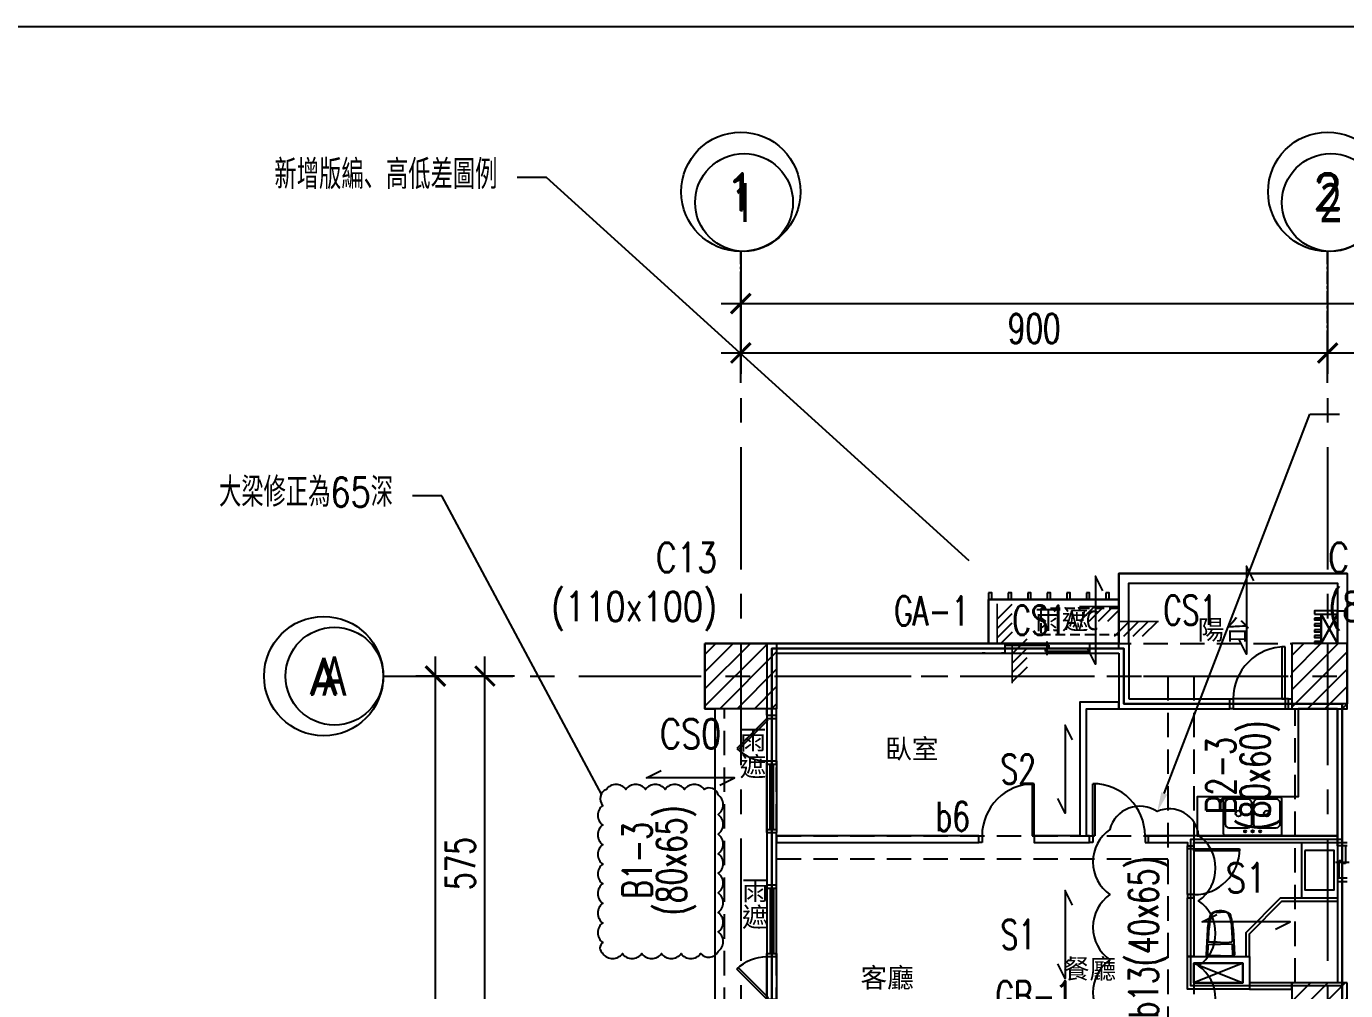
# Model space of a CAD drawing. Header units: millimetres. Extents: x -3377 to 119122, y -22007 to 15479.
# Drawn here: x 75366 to 77389, y 6282 to 7760 of the extents above; entities that cross this region are included whole.
import ezdxf
from ezdxf import colors
from ezdxf.entities.mleader import LeaderData, LeaderLine
from ezdxf.enums import TextEntityAlignment as Align
from ezdxf.math import Vec2, Vec3

# ---------------------------------------------------------------- set-up
doc = ezdxf.new("R2010")
doc.units = ezdxf.units.MM
doc.header["$LTSCALE"] = 150
doc.header["$MEASUREMENT"] = 0
for name, pattern in [('11', [0.15, 0.1, -0.05]), ('CENTER', [2, 1.25, -0.25, 0.25, -0.25]), ('HIDDEN', [0.375, 0.25, -0.125])]:
    doc.linetypes.add(name, pattern=pattern)
doc.layers.get('0').update_dxf_attribs({"plot": 0})
for name, color, linetype in [('A-10-OTHER', 7, 'Continuous'), ('area2', 6, 'Continuous'), ('ASSLN', 8, 'Continuous'), ('COL', 1, 'Continuous'), ('Col-Line', 8, 'CENTER'), ('DIM1', 7, 'Continuous'), ('FIN', 5, 'Continuous'), ('GRID', 5, 'CENTER'), ('OPEN', 4, 'Continuous'), ('S-COL', 7, 'Continuous'), ('S-COLB', 4, 'HIDDEN'), ('S-GRID', 1, 'CENTER'), ('S-GRID-DIM', 2, 'Continuous'), ('S-GRID-T', 3, 'Continuous'), ('S-HATCH-COL', 13, 'Continuous'), ('S-OPEN', 13, 'Continuous'), ('S-RCBMB', 3, 'HIDDEN'), ('S-RCBMG', 2, 'HIDDEN'), ('S-SLAB', 5, 'Continuous'), ('S-SLABT', 2, 'Continuous'), ('S-TEXTB', 3, 'Continuous'), ('S-TEXTC', 3, 'Continuous'), ('S-TEXTG', 2, 'Continuous'), ('S-THIN', 201, 'Continuous'), ('TEXT', 2, 'Continuous'), ('TOIL', 6, 'Continuous'), ('WALL', 2, 'Continuous'), ('WALL2', 3, 'Continuous'), ('WALL3', 4, 'Continuous')]:
    doc.layers.add(name, color=color, linetype=linetype)
for name, color, linetype, plot in [('AREA', 3, 'Continuous', False), ('S-ARCH', 252, 'Continuous', False), ('S-CLOUD_2022-0304', 4, 'Continuous', False), ('S-CLOUD_20220217(結構依建築圖2022-0216修改)', 4, 'Continuous', False), ('機電', 11, 'Continuous', False)]:
    doc.layers.add(name, color=color, linetype=linetype, plot=plot)
doc.styles.add('3E', font='simplex.shx', dxfattribs={"width": 0.8, "height": 45, "bigfont": 'dayus.shx'})
doc.styles.add('C1', font='', dxfattribs={"bigfont": 'japanese.shx'})
doc.styles.add('CD2', font='romand', dxfattribs={"height": 15})
doc.styles.add('CS4', font='romans.shx', dxfattribs={"width": 0.7, "height": 45, "bigfont": 'lsp.shx'})
doc.styles.add('HH', font='')
doc.styles.add('HHV', font='')
doc.styles.add('LSP', font='SIMPLEX.shx', dxfattribs={"width": 0.8, "bigfont": 'lsp.shx'})
doc.styles.get('C1').set_extended_font_data('微軟正黑體')
doc.styles.get('HH').set_extended_font_data('Microsoft JhengHei')
doc.styles.get('HHV').set_extended_font_data('@微軟正黑體')
doc.dimstyles.new('DIM150', dxfattribs={"dimscale": 15, "dimtxt": 3, "dimasz": 2, "dimexe": 2, "dimexo": 2, "dimgap": 1, "dimtad": 1, "dimdec": 1, "dimdsep": 46, "dimtxsty": 'CS4', "dimblk1": 'ARCHTICK', "dimblk2": 'ARCHTICK', "dimsah": 1, "dimcen": 2, "dimdle": 2, "dimadec": 0, "dimazin": 0, "dimtfac": 1, "dimtdec": 1, "dimtmove": 0, "dimatfit": 3, "dimldrblk": 'TAA', "dimfxl": 0, "dimtolj": 1, "dimarcsym": 0})

# ---------------------------------------------------------------- blocks, each defined once
blk = doc.blocks.new('SG1')
at = {"layer": 'S-GRID-T'}
blk.add_circle((0, 6.09375), 6.09375, dxfattribs=at)
at = {"layer": 'S-GRID-T', "style": 'CD2'}
blk.add_attdef('GRID-BUB', text='', height=3.75, dxfattribs=at).set_placement((0, 6.09375), align=Align.MIDDLE_CENTER)
blk = doc.blocks.new('SG2')
at = {"layer": 'S-GRID-T'}
blk.add_circle((-6.09375, 0), 6.09375, dxfattribs=at)
at = {"layer": 'S-GRID-T', "style": 'CD2'}
blk.add_attdef('GRID-BUB', text='', height=3.75, dxfattribs=at).set_placement((-6.09375, 0), align=Align.MIDDLE_CENTER)
blk = doc.blocks.new('_ARCHTICK')
at = {"color": 0, "linetype": 'ByBlock', "const_width": 0.15}
blk.add_lwpolyline([(-0.5, -0.5), (0.5, 0.5)], dxfattribs=at)
blk = doc.blocks.new('*D71')
at = {"layer": 'DEFPOINTS', "color": 0, "transparency": 16777216}
for p in [(-5535.9, -424.9), (-8310.9, -500.6), (-5535.9, -500.6)]:
    blk.add_point(p, dxfattribs=at)
at = {"layer": 'S-GRID-DIM', "color": 0, "lineweight": -2, "transparency": 16777216}
for p, q in [((-8310.9, -470.6), (-8310.9, -394.9)), ((-5535.9, -470.6), (-5535.9, -394.9)), ((-8340.9, -424.9), (-5505.9, -424.9))]:
    blk.add_line(p, q, dxfattribs=at)
at = {"layer": 'S-GRID-DIM', "color": 0, "lineweight": -2, "transparency": 16777216, "xscale": 30, "yscale": 30, "zscale": 30, "rotation": 180}
blk.add_blockref('_ARCHTICK', (-8310.9, -424.9), dxfattribs=at)
at = {"layer": 'S-GRID-DIM', "color": 0, "lineweight": -2, "transparency": 16777216, "xscale": 30, "yscale": 30, "zscale": 30}
blk.add_blockref('_ARCHTICK', (-5535.9, -424.9), dxfattribs=at)
at = {"layer": 'S-GRID-DIM', "color": 0, "transparency": 16777216, "insert": (-6923.4, -387.4), "char_height": 45, "attachment_point": 5, "style": 'CS4'}
blk.add_mtext('\\A1;2775', dxfattribs=at)
blk = doc.blocks.new('TAA')
at = {"linetype": 'Continuous'}
blk.add_line((0, 0), (-1.663, 0), dxfattribs=at)
blk.add_solid([(-1.5, -0.25), (-1.5, 0.25), (0, 0)], dxfattribs=at)
blk = doc.blocks.new('*D72')
at = {"layer": 'DEFPOINTS', "color": 0, "transparency": 16777216}
for p in [(-7410.9, -500.6), (-8310.9, -576.2), (-7410.9, -576.2)]:
    blk.add_point(p, dxfattribs=at)
at = {"layer": 'S-GRID-DIM', "color": 0, "lineweight": -2, "transparency": 16777216}
for p, q in [((-8310.9, -546.2), (-8310.9, -470.6)), ((-7410.9, -546.2), (-7410.9, -470.6)), ((-8340.9, -500.6), (-7380.9, -500.6))]:
    blk.add_line(p, q, dxfattribs=at)
at = {"layer": 'S-GRID-DIM', "color": 0, "lineweight": -2, "transparency": 16777216, "xscale": 30, "yscale": 30, "zscale": 30, "rotation": 180}
blk.add_blockref('_ARCHTICK', (-8310.9, -500.6), dxfattribs=at)
at = {"layer": 'S-GRID-DIM', "color": 0, "lineweight": -2, "transparency": 16777216, "xscale": 30, "yscale": 30, "zscale": 30}
blk.add_blockref('_ARCHTICK', (-7410.9, -500.6), dxfattribs=at)
at = {"layer": 'S-GRID-DIM', "color": 0, "transparency": 16777216, "insert": (-7860.9, -463.1), "char_height": 45, "attachment_point": 5, "style": 'CS4'}
blk.add_mtext('\\A1;900', dxfattribs=at)
blk = doc.blocks.new('*D73')
at = {"layer": 'DEFPOINTS', "color": 0, "transparency": 16777216}
for p in [(-6585.9, -500.6), (-7410.9, -576.2), (-6585.9, -576.2)]:
    blk.add_point(p, dxfattribs=at)
at = {"layer": 'S-GRID-DIM', "color": 0, "lineweight": -2, "transparency": 16777216}
for p, q in [((-7410.9, -546.2), (-7410.9, -470.6)), ((-6585.9, -546.2), (-6585.9, -470.6)), ((-7440.9, -500.6), (-6555.9, -500.6))]:
    blk.add_line(p, q, dxfattribs=at)
at = {"layer": 'S-GRID-DIM', "color": 0, "lineweight": -2, "transparency": 16777216, "xscale": 30, "yscale": 30, "zscale": 30, "rotation": 180}
blk.add_blockref('_ARCHTICK', (-7410.9, -500.6), dxfattribs=at)
at = {"layer": 'S-GRID-DIM', "color": 0, "lineweight": -2, "transparency": 16777216, "xscale": 30, "yscale": 30, "zscale": 30}
blk.add_blockref('_ARCHTICK', (-6585.9, -500.6), dxfattribs=at)
at = {"layer": 'S-GRID-DIM', "color": 0, "transparency": 16777216, "insert": (-6998.4, -463.1), "char_height": 45, "attachment_point": 5, "style": 'CS4'}
blk.add_mtext('\\A1;825', dxfattribs=at)
blk = doc.blocks.new('*D75')
at = {"layer": 'DEFPOINTS', "color": 0, "transparency": 16777216}
for p in [(-8779.1, -995.9), (-8703.4, -995.9), (-8703.4, -2885.9)]:
    blk.add_point(p, dxfattribs=at)
at = {"layer": 'S-GRID-DIM', "color": 0, "lineweight": -2, "transparency": 16777216}
for p, q in [((-8779.1, -2915.9), (-8779.1, -965.9)), ((-8733.4, -995.9), (-8809.1, -995.9)), ((-8733.4, -2885.9), (-8809.1, -2885.9))]:
    blk.add_line(p, q, dxfattribs=at)
at = {"layer": 'S-GRID-DIM', "color": 0, "lineweight": -2, "transparency": 16777216, "xscale": 30, "yscale": 30, "zscale": 30}
for p, rotation in [((-8779.1, -995.9), 90), ((-8779.1, -2885.9), 270)]:
    blk.add_blockref('_ARCHTICK', p, dxfattribs=dict(at, rotation=rotation))
at = {"layer": 'S-GRID-DIM', "color": 0, "transparency": 16777216, "insert": (-8816.6, -1940.9), "char_height": 45, "attachment_point": 5, "rotation": 90, "style": 'CS4'}
blk.add_mtext('\\A1;1890', dxfattribs=at)
blk = doc.blocks.new('*D78')
at = {"layer": 'DEFPOINTS', "color": 0, "transparency": 16777216}
for p in [(-8703.4, -995.9), (-8627.8, -995.9), (-8627.8, -1570.9)]:
    blk.add_point(p, dxfattribs=at)
at = {"layer": 'S-GRID-DIM', "color": 0, "lineweight": -2, "transparency": 16777216}
for p, q in [((-8703.4, -1600.9), (-8703.4, -965.9)), ((-8657.8, -995.9), (-8733.4, -995.9)), ((-8657.8, -1570.9), (-8733.4, -1570.9))]:
    blk.add_line(p, q, dxfattribs=at)
at = {"layer": 'S-GRID-DIM', "color": 0, "lineweight": -2, "transparency": 16777216, "xscale": 30, "yscale": 30, "zscale": 30}
for p, rotation in [((-8703.4, -995.9), 90), ((-8703.4, -1570.9), 270)]:
    blk.add_blockref('_ARCHTICK', p, dxfattribs=dict(at, rotation=rotation))
at = {"layer": 'S-GRID-DIM', "color": 0, "transparency": 16777216, "insert": (-8740.9, -1283.4), "char_height": 45, "attachment_point": 5, "rotation": 90, "style": 'CS4'}
blk.add_mtext('\\A1;575', dxfattribs=at)
blk = doc.blocks.new('COL(2F-16F)')
for points in [[(-8365.9, -945.9), (-8255.9, -945.9), (-8255.9, -1045.9), (-8365.9, -1045.9)], [(-7380.9, -945.9), (-7465.9, -945.9), (-7465.9, -1045.9), (-7380.9, -1045.9)], [(-7380.9, -1465.9), (-7465.9, -1465.9), (-7465.9, -1605.9), (-7380.9, -1605.9)]]:
    blk.add_lwpolyline(points, close=True)
blk = doc.blocks.new('DwFm')
blk.add_lwpolyline([(-12110.4, 0), (0, 0), (0, -7760.1), (-12110.4, -7760.1)], close=True)
blk = doc.blocks.new('$PWS001115O08HK0DW0000DW2')
at = {"color": 0, "linetype": 'Continuous'}
for p, q in [((-55, 7.5), (-50, 7.5)), ((-50, 7.5), (-50, -7.5)), ((50, 7.5), (-50, 7.5)), ((50, 2.5), (-50, 2.5)), ((55, 7.5), (50, 7.5)), ((50, 7.5), (50, -7.5)), ((-50, -7.5), (-55, -7.5)), ((50, -2.5), (-50, -2.5)), ((-50, -7.5), (50, -7.5)), ((50, -7.5), (55, -7.5))]:
    blk.add_line(p, q, dxfattribs=at)
blk = doc.blocks.new('$PDS002515O05SC0DW00008C10')
at = {"color": 0, "linetype": 'Continuous', "lineweight": -2}
for p, q in [((-13.5, 53.5), (-15.6, 51.3)), ((-15.6, 51.3), (30.4, 5.4)), ((32.5, 7.5), (-13.5, 53.5)), ((-37.5, 7.5), (-32.5, 7.5)), ((-32.5, 7.5), (-32.5, -7.5)), ((32.5, 7.5), (-32.5, 7.5)), ((30.4, 5.4), (32.5, 7.5)), ((37.5, 7.5), (32.5, 7.5)), ((32.5, 7.5), (32.5, -7.5)), ((-32.5, -7.5), (-37.5, -7.5)), ((-32.5, -7.5), (32.5, -7.5)), ((32.5, -7.5), (37.5, -7.5))]:
    blk.add_line(p, q, dxfattribs=at)
blk.add_arc((32.5, 7.5), 65, 135, 180, dxfattribs=at)
blk = doc.blocks.new('A$C16E17CE1')
at = {"color": 252}
for p, q in [((-1790, 1245), (-1790, 780)), ((-980, 855), (-1055, 825)), ((-1055, 855), (-980, 825))]:
    blk.add_line(p, q, dxfattribs=at)
blk.add_lwpolyline([(-1170, 1412.5), (-1170, 1345), (-1370, 1345), (-1370, 1412.5)], close=True, dxfattribs=at)
blk.add_lwpolyline([(-835, 1345), (-860, 1345), (-860, 1390), (-835, 1390), (-835, 1345), (-860, 1390), (-860, 1345), (-835, 1390)], dxfattribs=at)
at = {"layer": 'A-10-OTHER', "color": 252}
for points in [[(-1370, 1422.5), (-1370, 1412.5), (-1365, 1412.5), (-1365, 1422.5)], [(-1340, 1422.5), (-1340, 1412.5), (-1335, 1412.5), (-1335, 1422.5)], [(-1310, 1422.5), (-1310, 1412.5), (-1305, 1412.5), (-1305, 1422.5)], [(-1280, 1422.5), (-1280, 1412.5), (-1275, 1412.5), (-1275, 1422.5)], [(-1250, 1422.5), (-1250, 1412.5), (-1245, 1412.5), (-1245, 1422.5)], [(-1220, 1422.5), (-1220, 1412.5), (-1215, 1412.5), (-1215, 1422.5)], [(-1190, 1422.5), (-1190, 1412.5), (-1185, 1412.5), (-1185, 1422.5)]]:
    blk.add_lwpolyline(points, close=True, dxfattribs=at)
at = {"layer": 'AREA', "color": 252}
for points in [[(-820, 1452.5), (-1170, 1452.5), (-1170, 1412.5), (-1370, 1412.5), (-1370, 1345), (-1710, 1345), (-1710, 1245), (-1790, 1245), (-1790, 780)], [(-820, 1452.5), (-1170, 1452.5), (-1170, 1345), (-1370, 1345), (-1370, 1345), (-1710, 1345), (-1710, 1245), (-1710, 1245), (-1710, 780)], [(-557.5, -592.5), (-827.5, -592.5), (-885, -592.5), (-1147.5, -592.5), (-1147.5, -637.5), (-1170, -637.5), (-1702.5, -637.5), (-1702.5, -7.5), (-1702.5, 1337.5), (-1162.5, 1337.5), (-1162.5, 1252.5), (-827.5, 1252.5), (-827.5, 1012.5), (-827.5, 1012.5), (-827.5, 772.5), (-827.5, 772.5), (-827.5, 580), (-827.5, 580), (-697.5, 580)]]:
    blk.add_lwpolyline(points, dxfattribs=at)
for points in [[(-820, 1452.5), (-820, 1252.5), (-1162.5, 1252.5), (-1162.5, 1337.5), (-1170, 1337.5), (-1170, 1452.5)], [(-1052.5, -7.5), (-1052.5, 482.5), (-827.5, 482.5), (-827.5, 772.5), (-827.5, 772.5), (-827.5, 1012.5), (-827.5, 1012.5), (-827.5, 1252.5), (-1162.5, 1252.5), (-1162.5, 1337.5), (-1702.5, 1337.5), (-1702.5, -7.5)]]:
    blk.add_lwpolyline(points, close=True, dxfattribs=at)
at = {"layer": 'area2', "color": 252}
blk.add_lwpolyline([(-1052.5, -7.5), (-1052.5, -7.5), (-1052.5, 482.5), (-1052.5, 482.5), (-1052.5, 482.5), (-827.5, 482.5), (-827.5, 482.5), (-827.5, 482.5), (-827.5, 1252.5), (-827.5, 1252.5), (-827.5, 1252.5), (-827.5, 1252.5), (-827.5, 1252.5), (-827.5, 1252.5), (-1162.5, 1252.5), (-1162.5, 1337.5), (-1162.5, 1337.5), (-1702.5, 1337.5), (-1702.5, -7.5), (-1052.5, -7.5), (-1052.5, -7.5)], close=True, dxfattribs=at)
at = {"layer": 'ASSLN', "color": 252}
for points in [[(-870, 1390), (-835, 1390), (-835, 1395), (-870, 1395)], [(-870, 1384), (-870, 1381), (-860, 1381), (-860, 1384)], [(-870, 1375), (-870, 1372), (-860, 1372), (-860, 1375)], [(-870, 1366), (-870, 1363), (-860, 1363), (-860, 1366)], [(-870, 1357), (-870, 1354), (-860, 1354), (-860, 1357)], [(-870, 1348), (-870, 1345), (-860, 1345), (-860, 1348)]]:
    blk.add_lwpolyline(points, close=True, dxfattribs=at)
at = {"layer": 'COL', "color": 252}
for points in [[(-1805, 1345), (-1695, 1345), (-1695, 1245), (-1805, 1245)], [(-820, 1345), (-905, 1345), (-905, 1245), (-820, 1245)], [(-820, 825), (-905, 825), (-905, 685), (-820, 685)]]:
    blk.add_lwpolyline(points, close=True, dxfattribs=at)
at = {"layer": 'Col-Line', "color": 252, "linetype": 'ByBlock'}
for centre in [(-1745, 2021), (-845, 2021), (-2373.2, 1295)]:
    blk.add_circle(centre, 75, dxfattribs=at)
at = {"layer": 'DIM1', "color": 252}
blk.add_lwpolyline([(-827.5, 1045), (-827.5, 821), (-827.5, 820), (-1060, 820), (-1060, 1045), (-827.5, 1045)], dxfattribs=at)
at = {"layer": 'FIN', "color": 252}
for p, q in [((-1010, 1106.1), (-1010, 1053.9)), ((-922.9, 1109), (-1007.1, 1109)), ((-1007.1, 1100.3), (-1007.1, 1068.4)), ((-972.3, 1106.1), (-1001.3, 1106.1)), ((-966.5, 1068.4), (-966.5, 1100.3)), ((-963.5, 1100.3), (-963.5, 1068.4)), ((-928.7, 1106.1), (-957.7, 1106.1)), ((-922.9, 1068.4), (-922.9, 1100.3)), ((-920, 1053.9), (-920, 1106.1)), ((-1001.3, 1062.6), (-972.3, 1062.6)), ((-957.7, 1062.6), (-928.7, 1062.6)), ((-1007.1, 1051), (-922.9, 1051))]:
    blk.add_line(p, q, dxfattribs=at)
blk.add_lwpolyline([(-835, 1245), (-895, 1245), (-895, 1110), (-1050, 1110), (-1050, 1050), (-835, 1050)], close=True, dxfattribs=at)
for centre, radius in [((-986.8, 1084.4), 4.48), ((-943.2, 1084.4), 4.48), ((-976.6, 1056.9), 1.65), ((-965, 1056.9), 1.75), ((-953.4, 1056.9), 1.65)]:
    blk.add_circle(centre, radius, dxfattribs=at)
for centre, radius, start, end in [((-1007.1, 1106.1), 2.9, 90, 180), ((-1001.3, 1100.3), 5.81, 90, 180), ((-972.3, 1100.3), 5.81, 0, 90), ((-957.7, 1100.3), 5.81, 90, 180), ((-928.7, 1100.3), 5.81, 0, 90), ((-922.9, 1106.1), 2.9, 0, 90), ((-1007.1, 1053.9), 2.9, 180, 270), ((-1001.3, 1068.4), 5.81, 180, 270), ((-972.3, 1068.4), 5.81, 270, 0), ((-957.7, 1068.4), 5.81, 180, 270), ((-928.7, 1068.4), 5.81, 270, 0), ((-922.9, 1053.9), 2.9, 270, 0)]:
    blk.add_arc(centre, radius, start, end, dxfattribs=at)
at = {"layer": 'GRID', "color": 252, "ltscale": 0.1}
for p, q in [((-1750, 1746.2), (-1750, 1946)), ((-850, 1746.2), (-850, 1946)), ((-2298.2, 1295), (-2098.2, 1295))]:
    blk.add_line(p, q, dxfattribs=at)
at = {"layer": 'OPEN', "color": 252, "linetype": 'Continuous'}
for p, q in [((-1350, 1345), (-1345, 1345)), ((-1345, 1345), (-1345, 1330)), ((-1215, 1345), (-1345, 1345)), ((-1345, 1342.5), (-1277.5, 1342.5)), ((-1215, 1337.5), (-1345, 1337.5)), ((-1282.5, 1332.5), (-1282.5, 1337.5)), ((-1280, 1327), (-1280, 1348)), ((-1277.5, 1342.5), (-1277.5, 1337.5)), ((-1210, 1345), (-1215, 1345)), ((-1215, 1345), (-1215, 1330)), ((-915, 1340), (-920, 1340)), ((-920, 1340), (-920, 1260)), ((-915, 1260), (-915, 1340)), ((-1345, 1330), (-1350, 1330)), ((-1345, 1330), (-1215, 1330)), ((-1215, 1332.5), (-1282.5, 1332.5)), ((-1215, 1330), (-1210, 1330)), ((-1000, 1260), (-995, 1260)), ((-995, 1260), (-995, 1245)), ((-915, 1260), (-995, 1260)), ((-920, 1260), (-915, 1260)), ((-910, 1260), (-915, 1260)), ((-915, 1260), (-915, 1245)), ((-995, 1245), (-1000, 1245)), ((-995, 1245), (-915, 1245)), ((-915, 1245), (-910, 1245)), ((-1300, 1130), (-1303, 1130)), ((-1303, 1130), (-1303, 1050)), ((-1300, 1050), (-1300, 1130)), ((-1210, 1050), (-1210, 1130)), ((-1210, 1130), (-1207, 1130)), ((-1207, 1130), (-1207, 1050)), ((-1385, 1050), (-1380, 1050)), ((-1380, 1040), (-1385, 1040)), ((-1380, 1050), (-1380, 1040)), ((-1303, 1050), (-1300, 1050)), ((-1295, 1050), (-1300, 1050)), ((-1300, 1050), (-1300, 1040)), ((-1300, 1040), (-1295, 1040)), ((-1215, 1050), (-1210, 1050)), ((-1210, 1040), (-1215, 1040)), ((-1210, 1050), (-1210, 1040)), ((-1207, 1050), (-1210, 1050)), ((-1125, 1050), (-1130, 1050)), ((-1130, 1050), (-1130, 1040)), ((-1130, 1040), (-1125, 1040)), ((-1065, 1030), (-1065, 1035)), ((-1055, 1035), (-1055, 1030)), ((-835, 1035), (-835, 1040)), ((-820, 1035), (-835, 1035)), ((-835, 1035), (-835, 985)), ((-827.5, 985), (-827.5, 1035)), ((-822.5, 1035), (-822.5, 1007.5)), ((-1055, 1030), (-1065, 1030)), ((-1065, 960), (-1065, 1030)), ((-1055, 1030), (-1055, 960)), ((-1055, 1030), (-985, 1030)), ((-1055, 1027), (-1055, 1030)), ((-985, 1027), (-1055, 1027)), ((-985, 1030), (-985, 1027)), ((-832.5, 985), (-832.5, 1012.5)), ((-832.5, 1012.5), (-827.5, 1012.5)), ((-838, 1010), (-817, 1010)), ((-822.5, 1007.5), (-827.5, 1007.5)), ((-820, 985), (-835, 985)), ((-835, 985), (-835, 980)), ((-1055, 960), (-1065, 960)), ((-1065, 960), (-1065, 955)), ((-1055, 955), (-1055, 960))]:
    blk.add_line(p, q, dxfattribs=at)
for centre, radius, start, end in [((-915, 1260), 80, 90, 180), ((-1300, 1050), 80, 90, 180), ((-1210, 1050), 80, 0, 90), ((-1055, 1030), 70, 270, 0)]:
    blk.add_arc(centre, radius, start, end, dxfattribs=at)
at = {"layer": 'TOIL', "color": 252}
for p, q in [((-890, 1040), (-890, 955)), ((-1020.7, 933), (-1014.5, 933)), ((-1008.3, 933), (-1014.5, 933)), ((-905, 825), (-905, 820)), ((-905, 825), (-905, 825)), ((-905, 820), (-905, 820))]:
    blk.add_line(p, q, dxfattribs=at)
blk.add_lwpolyline([(-885, 1027.5), (-885, 967.5), (-840, 967.5), (-840, 1027.5)], close=True, dxfattribs=at)
for points in [[(-975, 865), (-975, 902.1), (-922.1, 955), (-835, 955)], [(-970, 865), (-970, 900), (-920, 950), (-835, 950)]]:
    blk.add_lwpolyline(points, dxfattribs=at)
blk.add_lwpolyline([(-1012.5, 935.6, -0.194459), (-1000.2, 930.7, -0.07596), (-995.1, 906.7), (-993, 867.5), (-995.2, 865), (-1034.8, 865), (-1036, 867.5), (-1033.9, 906.5, -0.07596), (-1028.8, 930.7, -0.194459), (-1016.6, 935.6)], format="xyb", close=True, dxfattribs=at)
for points in [[(-1014.5, 866.3), (-1032.9, 866.3, -0.332674), (-1033.7, 866.9), (-1033.1, 883, -0.271876), (-1032.6, 883.7, -0.013613), (-1014.5, 884.1, -43.172872)], [(-1014.5, 866.3), (-996.1, 866.3, 0.332674), (-995.3, 866.9), (-995.9, 883, 0.271876), (-996.4, 883.7, 0.013613), (-1014.5, 884.1, 43.172872)]]:
    blk.add_lwpolyline(points, format="xyb", dxfattribs=at)
for centre, radius, start, end in [((-1021.4, 926.1), 6.93, 83.869, 162.5206), ((-1007.5, 926.4), 6.62, 22.881, 96.9927), ((-952.7, 902.7), 79.5, 161.2752, 174.7588), ((-1037.4, 910.8), 40.3, 359.7388, 26.8929), ((-1169.2, 893), 173.1, 358.2114, 5.8192), ((-869.9, 890.5), 163.2, 173.1505, 181.169), ((-1038, 302.1), 585.1, 87.7018, 89.5191), ((-1011.6, 1008.1), 121.5, 268.6098, 277.2474)]:
    blk.add_arc(centre, radius, start, end, dxfattribs=at)
at = {"layer": 'WALL', "color": 252}
for p, q in [((-1695, 1345), (-1155, 1345)), ((-1155, 1345), (-1155, 1260)), ((-1695, 1330), (-1170, 1330)), ((-1170, 1330), (-1170, 1245)), ((-1155, 1260), (-1000, 1260)), ((-1000, 1245), (-1000, 1260)), ((-910, 1245), (-910, 1260)), ((-910, 1260), (-905, 1260)), ((-1710, 1235), (-1710, 1245)), ((-1710, 1235), (-1695, 1235)), ((-1695, 1235), (-1695, 1245)), ((-1170, 1245), (-1000, 1245)), ((-910, 1245), (-905, 1245)), ((-1710, 1055), (-1710, 975)), ((-1710, 1055), (-1695, 1055)), ((-1695, 975), (-1695, 1055)), ((-835, 1040), (-820, 1040)), ((-835, 1020), (-835, 825)), ((-835, 1020), (-835, 1020)), ((-1710, 975), (-1695, 975)), ((-835, 980), (-820, 980))]:
    blk.add_line(p, q, dxfattribs=at)
blk.add_lwpolyline([(-820, 1345), (-835, 1345), (-835, 1395), (-820, 1395)], close=True, dxfattribs=at)
blk.add_lwpolyline([(-835, 1245), (-835, 1020)], dxfattribs=at)
at = {"layer": 'WALL2', "color": 252}
blk.add_line((-1375, 1330), (-1380, 1330), dxfattribs=at)
blk.add_lwpolyline([(-1702.5, 665), (-1702.5, 1337.5), (-1162.5, 1337.5), (-1162.5, 1252.5), (-827.5, 1252.5)], dxfattribs=at)
for points in [[(-1170, 1255), (-1230, 1255), (-1230, 1050), (-1300, 1050), (-1300, 1040), (-1215, 1040), (-1215, 1050), (-1220, 1050), (-1220, 1245), (-1170, 1245)], [(-1695, 1040), (-1385, 1040), (-1385, 1050), (-1695, 1050)], [(-835, 1050), (-1125, 1050), (-1125, 1040), (-1065, 1040), (-1065, 1035), (-1055, 1035), (-1055, 1040), (-835, 1040)], [(-1055, 865), (-1065, 865), (-1065, 955), (-1055, 955)], [(-970, 815), (-1065, 815), (-1065, 865), (-970, 865)], [(-1055, 825), (-980, 825), (-980, 855), (-1055, 855)], [(-970, 815), (-905, 815), (-905, 825), (-970, 825)]]:
    blk.add_lwpolyline(points, close=True, dxfattribs=at)
at = {"layer": 'WALL3', "color": 252}
for points in [[(-1170, 1345), (-1170, 1452.5), (-820, 1452.5), (-820, 1345)], [(-1155, 1345), (-1155, 1437.5), (-835, 1437.5), (-835, 1437.5), (-835, 1345)]]:
    blk.add_lwpolyline(points, dxfattribs=at)
at = {"layer": '機電', "color": 252, "linetype": '11'}
blk.add_lwpolyline([(-1170, 1358.8), (-1170, 1398.8), (-1290, 1398.8), (-1290, 1358.8)], close=True, dxfattribs=at)
at = {"layer": 'OPEN', "color": 252, "lineweight": -2, "rotation": 90.00000000000001}
blk.add_blockref('$PDS002515O05SC0DW00008C10', (-1702.5, 1197.5), dxfattribs=at)
at = {"layer": 'OPEN', "color": 252, "extrusion": (0, 0, -1), "zscale": -1, "rotation": 270}
blk.add_blockref('$PWS001115O08HK0DW0000DW2', (1702.5, 1110), dxfattribs=at)
at = {"layer": 'OPEN', "color": 252, "extrusion": (0, 0, -1), "xscale": -1, "zscale": -1, "rotation": 270}
blk.add_blockref('$PWS001115O08HK0DW0000DW2', (1702.5, 920), dxfattribs=at)
at = {"layer": 'OPEN', "color": 252, "lineweight": -2, "xscale": -1, "rotation": 90}
blk.add_blockref('$PDS002515O05SC0DW00008C10', (-1702.5, 832.5), dxfattribs=at)
at = {"layer": 'Col-Line', "color": 252, "style": 'C1', "width": 0.75}
for s, p in [('1', (-1745, 2021)), ('2', (-845, 2021)), ('A', (-2373.2, 1295))]:
    blk.add_text(s, height=60, dxfattribs=at).set_placement(p, align=Align.MIDDLE)
at = {"layer": 'TEXT', "color": 252, "style": 'HH'}
for s, p in [('雨遮', (-1257.7, 1366.7)), ('陽台', (-1008.4, 1351.1)), ('臥室', (-1487.6, 1168.5)), ('客廳', (-1525.5, 817.7)), ('餐廳', (-1215.2, 831.3))]:
    blk.add_text(s, height=30, dxfattribs=at).set_placement(p, align=Align.CENTER)
at = {"layer": 'TEXT', "color": 252, "style": 'HHV'}
for p in [(-1746.8, 1177.5), (-1743.3, 946.7)]:
    blk.add_text('雨遮', height=30, rotation=270, dxfattribs=at).set_placement(p, align=Align.CENTER)
at = {"layer": '機電', "color": 252, "style": 'HH', "width": 0.8}
blk.add_text('A/C', height=30, dxfattribs=at).set_placement((-1252.5, 1365.5))
blk = doc.blocks.new('2022-0217')
blk.add_blockref('A$C16E17CE1', (66101.5, -2290.9))
blk = doc.blocks.new('NTSELCH1')
at = {"layer": 'S-THIN'}
for p, q in [((-2.5, 1.54), (-4.03, 0)), ((-1.54, 1.54), (-3.07, 0)), ((-0.58, 1.54), (-2.12, 0)), ((0, 1.54), (0, 0)), ((0, 1.16), (-1.18, -0.02)), ((1.05, 0), (-0.49, -1.54)), ((2.01, 0), (0.47, -1.54)), ((2.97, 0), (1.43, -1.54)), ((3.92, 0), (2.37, -1.55))]:
    blk.add_line(p, q, dxfattribs=at)
at = {"layer": 'S-THIN', "const_width": 0.169}
for points in [[(-4.07, 1.54), (0, 1.54)], [(4.07, 0), (0, 0)]]:
    blk.add_lwpolyline(points, dxfattribs=at)
blk = doc.blocks.new('NTSELCH2')
at = {"layer": 'S-THIN'}
for p, q in [((0, 1.54), (0, 0)), ((0.58, 1.54), (2.12, 0)), ((1.54, 1.54), (3.07, 0)), ((2.5, 1.54), (4.03, 0)), ((-3.92, 0), (-2.37, -1.55)), ((-2.97, 0), (-1.43, -1.54)), ((-2.01, 0), (-0.47, -1.54)), ((-1.05, 0), (0.49, -1.54)), ((0, 1.16), (1.18, -0.02))]:
    blk.add_line(p, q, dxfattribs=at)
at = {"layer": 'S-THIN', "const_width": 0.169}
for points in [[(4.07, 1.54), (0, 1.54)], [(-4.07, 0), (0, 0)]]:
    blk.add_lwpolyline(points, dxfattribs=at)
blk = doc.blocks.new('_None')
blk = doc.blocks.new('LINE(2)')
at = {"layer": 'S-GRID'}
for points in [[(-8310.87, -344.9), (-8310.87, -3083.41)], [(-7410.87, -344.9), (-7410.87, -3083.41)], [(-8859.11, -995.91), (-5430.87, -995.91)]]:
    blk.add_lwpolyline(points, dxfattribs=at)
at = {"layer": 'S-GRID-T', "xscale": 15, "yscale": 15, "zscale": 15}
for name, p, values in [('SG1', (-8310.87, -344.9), {'GRID-BUB': '1'}), ('SG1', (-7410.87, -344.9), {'GRID-BUB': '2'}), ('SG2', (-8859.11, -995.91), {'GRID-BUB': 'A'})]:
    blk.add_blockref(name, p, dxfattribs=at).add_auto_attribs(values)
at = {"layer": 'S-GRID-DIM'}
for base, p1, p2, picture, middle in [((-5535.87, -424.9), (-8310.87, -500.57), (-5535.87, -500.57), '*D71', (-6923.37, -387.4)), ((-7410.87, -500.57), (-8310.87, -576.23), (-7410.87, -576.23), '*D72', (-7860.87, -463.07)), ((-6585.87, -500.57), (-7410.87, -576.23), (-6585.87, -576.23), '*D73', (-6998.37, -463.07))]:
    dim = blk.add_linear_dim(base=base, p1=p1, p2=p2, dimstyle='DIM150', dxfattribs=at)
    dim.commit()
    dim.dimension.update_dxf_attribs({"geometry": picture, "text_midpoint": middle})
for base, p1, p2, picture, middle in [((-8779.11, -995.91), (-8703.44, -2885.91), (-8703.44, -995.91), '*D75', (-8816.61, -1940.91)), ((-8703.44, -995.91), (-8627.78, -1570.91), (-8627.78, -995.91), '*D78', (-8740.94, -1283.41))]:
    dim = blk.add_linear_dim(base=base, p1=p1, p2=p2, angle=90, dimstyle='DIM150', dxfattribs=at)
    dim.commit()
    dim.dimension.update_dxf_attribs({"geometry": picture, "text_midpoint": middle})

msp = doc.modelspace()

# ---------------------------------------------------------------- hatches: boundary and pattern name
at = {"layer": 'S-HATCH-COL'}
h = msp.add_hatch(dxfattribs=at)
h.set_pattern_fill('ANSI31', color=256, scale=150, style=0)
h.set_pattern_definition([(45, (36331.2, 0), (-13.258252, 13.258252), [])])
h.paths.add_polyline_path([(79181.93, 6239.23), (79291.93, 6239.23), (79291.93, 6139.23), (79181.93, 6139.23)])
h.paths.add_polyline_path([(79181.93, 5499.23), (79291.93, 5499.23), (79291.93, 5399.23), (79181.93, 5399.23)])
h.paths.add_polyline_path([(79181.93, 4924.23), (79291.93, 4924.23), (79291.93, 4824.23), (79181.93, 4824.23)])
h.paths.add_polyline_path([(78076.93, 4924.23), (78186.93, 4924.23), (78186.93, 4824.23), (78076.93, 4824.23)])
h.paths.add_polyline_path([(77421.93, 4924.23), (77311.93, 4924.23), (77311.93, 4824.23), (77421.93, 4824.23)])
h.paths.add_polyline_path([(76406.93, 6814.23), (76516.93, 6814.23), (76516.93, 6714.23), (76406.93, 6714.23)])
h.paths.add_polyline_path([(76406.93, 6249.23), (76516.93, 6249.23), (76516.93, 6149.23), (76406.93, 6149.23)])
h.paths.add_polyline_path([(76406.93, 5514.23), (76516.93, 5514.23), (76516.93, 5414.23), (76406.93, 5414.23)])
h.paths.add_polyline_path([(76406.93, 4924.23), (76516.93, 4924.23), (76516.93, 4824.23), (76406.93, 4824.23)])
h.paths.add_polyline_path([(77391.93, 6814.23), (77306.93, 6814.23), (77306.93, 6714.23), (77391.93, 6714.23)])
h.paths.add_polyline_path([(78126.93, 5469.23), (78211.93, 5469.23), (78211.93, 5329.23), (78126.93, 5329.23)])
h.paths.add_polyline_path([(78126.93, 6294.23), (78211.93, 6294.23), (78211.93, 6154.23), (78126.93, 6154.23)])
h.paths.add_polyline_path([(77391.93, 6294.23), (77306.93, 6294.23), (77306.93, 6154.23), (77391.93, 6154.23)])
h.paths.add_polyline_path([(77306.93, 5469.23), (77391.93, 5469.23), (77391.93, 5329.23), (77306.93, 5329.23)])
h.paths.add_polyline_path([(78126.93, 6814.23), (78211.93, 6814.23), (78211.93, 6714.23), (78126.93, 6714.23)])
h.paths.add_polyline_path([(79181.93, 6814.23), (79291.93, 6814.23), (79291.93, 6714.23), (79181.93, 6714.23)])

# ---------------------------------------------------------------- linework, layer by layer
at = {"layer": 'S-CLOUD_2022-0304'}
msp.add_lwpolyline([(77027.88, 6156.06, 0.5205671), (77127.88, 6156.06, 0.5205671), (77164.04, 6219.9, 0.5205671), (77164.04, 6319.9, 0.5205671), (77164.04, 6419.9, 0.5205671), (77164.04, 6519.9, 0.5205671), (77100.62, 6556.47, 0.5205671), (77027.88, 6529.21, 0.5205671), (77027.88, 6429.21, 0.5205671), (77027.88, 6329.21, 0.5205671), (77027.88, 6229.21, 0.5205671)], format="xyb", close=True, dxfattribs=at)
at = {"layer": 'S-CLOUD_20220217(結構依建築圖2022-0216修改)'}
msp.add_lwpolyline([(76250.3, 6338.91, 0.5205671), (76280.3, 6338.91, 0.5205671), (76310.3, 6338.91, 0.5205671), (76340.3, 6338.91, 0.5205671), (76370.3, 6338.91, 0.5205671), (76400.3, 6338.91, 0.5205671), (76427.23, 6341.98, 0.5205671), (76427.23, 6371.98, 0.5205671), (76427.23, 6401.98, 0.5205671), (76427.23, 6431.98, 0.5205671), (76427.23, 6461.98, 0.5205671), (76427.23, 6491.98, 0.5205671), (76427.23, 6521.98, 0.5205671), (76427.23, 6551.98, 0.5205671), (76427.23, 6581.98, 0.5205671), (76405.73, 6590.47, 0.5205671), (76375.73, 6590.47, 0.5205671), (76345.73, 6590.47, 0.5205671), (76315.73, 6590.47, 0.5205671), (76285.73, 6590.47, 0.5205671), (76255.73, 6590.47, 0.5205671), (76250.3, 6565.9, 0.5205671), (76250.3, 6535.9, 0.5205671), (76250.3, 6505.9, 0.5205671), (76250.3, 6475.9, 0.5205671), (76250.3, 6445.9, 0.5205671), (76250.3, 6415.9, 0.5205671), (76250.3, 6385.9, 0.5205671), (76250.3, 6355.9, 0.5205671)], format="xyb", close=True, dxfattribs=at)
at = {"layer": 'S-OPEN'}
for p, q in [((77351.93, 6859.23), (77376.93, 6814.23)), ((77376.93, 6859.23), (77351.93, 6814.23)), ((77156.93, 6324.23, 0), (77231.93, 6294.23, 0)), ((77231.93, 6324.23), (77156.93, 6294.23))]:
    msp.add_line(p, q, dxfattribs=at)
at = {"layer": 'S-RCBMB'}
for p, q in [((77116.93, 6764.23), (77116.93, 6219.23)), ((77156.93, 6764.23), (77156.93, 6219.23)), ((76516.93, 6519.23, 0), (77116.93, 6519.23, 0)), ((76516.93, 6484.23, 0), (77116.93, 6484.23, 0))]:
    msp.add_line(p, q, dxfattribs=at)
at = {"layer": 'S-RCBMG'}
for p, q in [((76516.93, 6814.23), (77306.93, 6814.23)), ((76516.93, 6764.23), (77306.93, 6764.23)), ((76436.93, 6249.23), (76436.93, 6714.23)), ((76516.93, 6249.23), (76516.93, 6714.23)), ((77311.93, 6294.23), (77311.93, 6714.23))]:
    msp.add_line(p, q, dxfattribs=at)
at = {"layer": 'S-SLAB'}
for points in [[(77391.93, 6921.73), (77041.93, 6921.73), (77041.93, 6814.23), (76406.93, 6814.23)], [(76841.93, 6814.23), (76841.93, 6881.73), (77041.93, 6881.73)], [(76406.93, 6814.23), (76406.93, 6714.23), (76421.93, 6714.23), (76421.93, 6249.23), (76406.93, 6249.23), (76406.93, 6149.23), (76421.93, 6149.23), (76421.93, 5974.23), (76406.93, 5974.23), (76406.93, 5689.23), (76421.93, 5689.23), (76421.93, 5514.23), (76406.93, 5514.23), (76406.93, 5414.23), (76421.93, 5414.23), (76421.93, 4924.23), (76406.93, 4924.23), (76406.93, 4824.23), (77041.93, 4824.23), (77041.93, 4726.73), (77326.93, 4726.73), (77326.93, 4824.23), (78186.93, 4824.23)]]:
    msp.add_lwpolyline(points, dxfattribs=at)
msp.add_lwpolyline([(77351.93, 6859.23), (77376.93, 6859.23), (77376.93, 6814.23), (77351.93, 6814.23)], close=True, dxfattribs=at)
at = {"layer": 'S-SLAB', "elevation": 0}
msp.add_lwpolyline([(77156.93, 6324.23), (77231.93, 6324.23), (77231.93, 6294.23), (77156.93, 6294.23)], close=True, dxfattribs=at)
at = {"layer": 'S-SLABT', "color": 1}
for points in [[(77248.58, 6910.45), (77237.33, 6932.95), (77237.33, 6797.95), (77226.08, 6820.45)], [(77017.15, 6894.87), (77005.9, 6917.37), (77005.9, 6782.37), (76994.65, 6804.87)], [(76970.68, 6666.73), (76959.43, 6689.23), (76959.43, 6554.23), (76948.18, 6576.73)], [(76429.97, 6597.14), (76452.47, 6608.39), (76317.47, 6608.39), (76339.97, 6619.64)], [(77281.76, 6376.36), (77304.26, 6387.61), (77169.26, 6387.61), (77191.76, 6398.86)]]:
    msp.add_lwpolyline(points, dxfattribs=at)
at = {"layer": 'S-SLABT', "color": 1, "elevation": 0}
msp.add_lwpolyline([(76970.68, 6413.15), (76959.43, 6435.65), (76959.43, 6300.65), (76948.18, 6323.15)], dxfattribs=at)

# ---------------------------------------------------------------- block references
msp.add_blockref('DwFm', (84772.8, 7760.14))
at = {"layer": 'S-ARCH'}
msp.add_blockref('2022-0217', (12110.4, 7760.14), dxfattribs=at)
at = {"layer": 'S-COL'}
msp.add_blockref('COL(2F-16F)', (84772.8, 7760.14), dxfattribs=at)
at = {"layer": 'S-COLB'}
msp.add_blockref('COL(2F-16F)', (84772.8, 7760.14), dxfattribs=at)
at = {"layer": 'S-GRID'}
msp.add_blockref('LINE(2)', (84772.8, 7760.14), dxfattribs=at)
at = {"layer": 'S-THIN', "xscale": 15, "yscale": 15, "zscale": 15, "rotation": 90}
msp.add_blockref('NTSELCH2', (76878.13, 6814.23), dxfattribs=at)
at = {"layer": 'S-THIN', "xscale": 15, "yscale": 15, "zscale": 15}
msp.add_blockref('NTSELCH1', (77041.93, 6847.98), dxfattribs=at)

# ---------------------------------------------------------------- texts
at = {"layer": 'S-SLABT', "color": 2, "style": 'CS4', "width": 0.7}
for s, p in [('CS1', (77192.33, 6842.95)), ('CS1', (76960.9, 6827.37)), ('S2', (76914.43, 6599.23)), ('S1', (76914.43, 6345.65, 0))]:
    msp.add_text(s, height=45, dxfattribs=at).set_placement(p, align=Align.RIGHT)
at = {"layer": 'S-SLABT', "color": 2, "style": '3E', "width": 0.8}
for s, p in [('CS0', (76384.97, 6653.39)), ('S1', (77236.76, 6432.61))]:
    msp.add_text(s, height=45, dxfattribs=at).set_placement(p, align=Align.CENTER)
at = {"layer": 'S-TEXTB', "linetype": 'Continuous', "style": 'CS4', "width": 0.7}
msp.add_text('b6', height=45, dxfattribs=at).set_placement((76786.93, 6549.23), align=Align.MIDDLE)
msp.add_text('b13(40x65)', height=45, rotation=90, dxfattribs=at).set_placement((77082.84, 6363.71), align=Align.MIDDLE)
at = {"layer": 'S-TEXTC', "style": 'CS4', "width": 0.8}
for s, p in [('C13', (76425.65, 6923.53)), ('(110x100)', (76425.65, 6848.53))]:
    msp.add_text(s, height=45, dxfattribs=at).set_placement(p, align=Align.RIGHT)
for s, p in [('C14', (77362.63, 6923.53)), ('(85x100)', (77362.63, 6848.53))]:
    msp.add_text(s, height=45, dxfattribs=at).set_placement(p)
at = {"layer": 'S-TEXTG', "style": 'CS4', "width": 0.7}
msp.add_text('GA-1', height=45, dxfattribs=at).set_placement((76811.93, 6864.23), align=Align.MIDDLE_RIGHT)
msp.add_text('GB-1', height=45, dxfattribs=at).set_placement((76911.93, 6274.23, 0), align=Align.MIDDLE)
at = {"layer": 'S-TEXTG', "char_height": 45, "attachment_point": 5, "rotation": 90, "line_spacing_factor": 0.7, "style": 'CS4'}
for s, insert in [('{\\W0.7;B2-3\\P(80x60)}', (77231.93, 6611.73)), ('B1-3\\P(80x65)', (76336.93, 6481.73))]:
    msp.add_mtext(s, dxfattribs=dict(at, insert=insert))

# ---------------------------------------------------------------- leaders
at = {"layer": 'S-CLOUD_2022-0304'}
ml = msp.add_multileader_mtext('Standard', dxfattribs=at)
ml.set_content('梁移位', color=256, style='LSP')
ml.set_leader_properties(color=256)
ml.build(insert=Vec2(0, 0))
ml.multileader.update_dxf_attribs({"text_left_attachment_type": 2, "text_right_attachment_type": 2, "dogleg_length": 3, "arrow_head_size": 30, "scale": 15})
ctx = ml.context
ctx.base_point, ctx.scale, ctx.char_height, ctx.arrow_head_size, ctx.landing_gap_size, ctx.plane_origin = Vec3(77379.85, 7165.84), 15, 45, 30, 30, Vec3(77100.62, 6556.47)
ctx.left_attachment, ctx.right_attachment = 2, 2
notes = []
notes.append((ctx, [(0, (1, 1, 0), (77334.85, 7165.84), (1, 0), 45, [(0, [(77100.62, 6556.47)], 0, [])])]))
ctx.mtext.insert, ctx.mtext.flow_direction = Vec3(77409.85, 7193.41), 5
at = {"layer": 'S-CLOUD_20220217(結構依建築圖2022-0216修改)'}
ml = msp.add_multileader_mtext('Standard', dxfattribs=at)
ml.set_content('新增版編、高低差圖例', color=256, style='LSP')
ml.set_leader_properties(color=256)
ml.set_arrow_properties(name='NONE')
ml.build(insert=Vec2(0, 0))
ml.multileader.update_dxf_attribs({"text_left_attachment_type": 2, "text_right_attachment_type": 2, "dogleg_length": 3, "arrow_head_size": 30, "scale": 15})
ctx = ml.context
ctx.base_point, ctx.scale, ctx.char_height, ctx.arrow_head_size, ctx.landing_gap_size, ctx.plane_origin = Vec3(75618.67, 7528.45), 15, 45, 30, 30, Vec3(76812.38, 6940.75)
ctx.left_attachment, ctx.right_attachment, ctx.text_align_type = 2, 2, 2
notes.append((ctx, [(0, (1, 1, 0), (76163.77, 7528.45), (-1, 0), 45, [(0, [(76812.38, 6940.75)], 0, [])])]))
ctx.mtext.insert, ctx.mtext.alignment, ctx.mtext.flow_direction = Vec3(76088.77, 7555.73), 3, 5
ml = msp.add_multileader_mtext('Standard', dxfattribs=at)
ml.set_content('大梁修正為65深', color=256, style='LSP')
ml.set_leader_properties(color=256)
ml.set_arrow_properties(name='NONE')
ml.build(insert=Vec2(0, 0))
ml.multileader.update_dxf_attribs({"text_left_attachment_type": 2, "text_right_attachment_type": 2, "dogleg_length": 3, "arrow_head_size": 30, "scale": 15})
ctx = ml.context
ctx.base_point, ctx.scale, ctx.char_height, ctx.arrow_head_size, ctx.landing_gap_size, ctx.plane_origin = Vec3(75568.63, 7040.43), 15, 45, 30, 30, Vec3(76248.66, 6581.98)
ctx.left_attachment, ctx.right_attachment, ctx.text_align_type = 2, 2, 2
notes.append((ctx, [(0, (1, 1, 0), (76003.65, 7040.43), (-1, 0), 45, [(0, [(76248.66, 6581.98)], 0, [])])]))
ctx.mtext.insert, ctx.mtext.alignment, ctx.mtext.flow_direction = Vec3(75928.65, 7068.76), 3, 5
for ctx, leaders in notes:
    for number, flags, end, landing, length, lines in leaders:
        leader = LeaderData()
        leader.index, (leader.has_last_leader_line, leader.has_dogleg_vector, leader.attachment_direction) = number, flags
        leader.last_leader_point, leader.dogleg_vector, leader.dogleg_length = Vec3(end), Vec3(landing), length
        for number, points, colour, breaks in lines:
            line = LeaderLine()
            line.index, line.vertices, line.color, line.breaks = number, Vec3.list(points), colors.encode_raw_color(colour), breaks
            leader.lines.append(line)
        ctx.leaders.append(leader)

doc.saveas('drawing.dxf')
